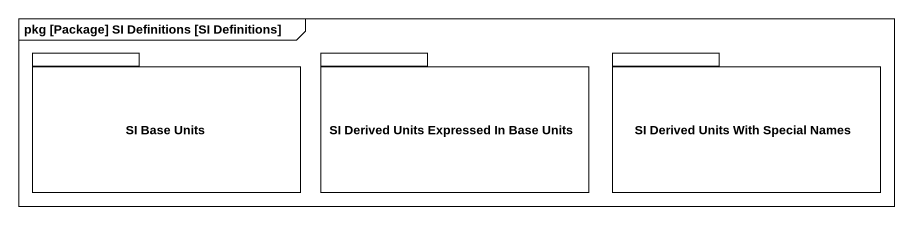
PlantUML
@startuml
mainframe pkg [Package] SI Definitions [SI Definitions]
package "SI Base Units" as SI_Base_Units {
}
package "SI Derived Units Expressed In Base Units" as SI_Derived_Units_Expressed {
}
package "SI Derived Units With Special Names" as SI_Derived_Units_With {
}
@enduml
